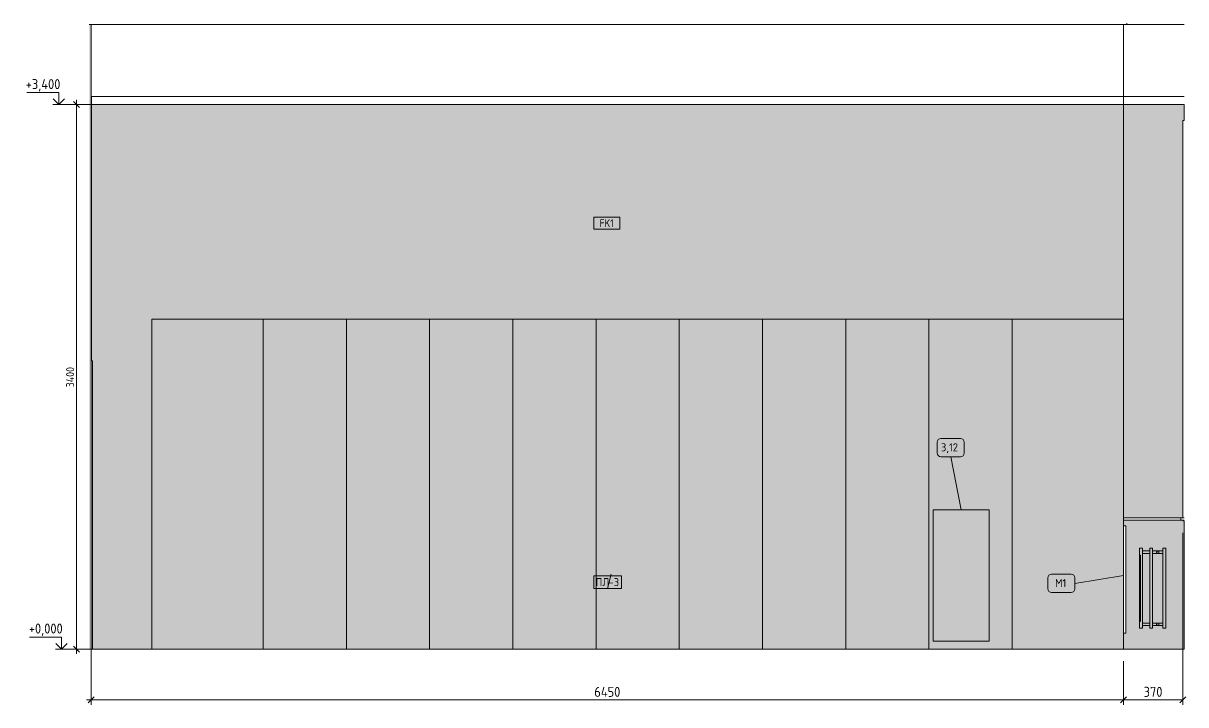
# Model space of a CAD drawing. Header units: millimetres. Extents: x 855 to 60035, y -2615 to 8200.
# Drawn here: x 33987 to 41251, y -348 to 3908 of the extents above; entities that cross this region are included whole.
import ezdxf

# ---------------------------------------------------------------- set-up
doc = ezdxf.new("R2010")
doc.units = ezdxf.units.MM
for name, color, linetype, lineweight in [('A-ANNO-DIMS', 7, 'Continuous', 9), ('A-ANNO-DIMS-25', 7, 'Continuous', 9), ('A-DETL', 7, 'Continuous', 9), ('A-GENM-IDEN', 7, 'Continuous', 9), ('A-WALL-IDEN', 7, 'Continuous', 9), ('A-WALL-PATT', 7, 'Continuous', 9), ('G-ANNO-DIMS', 7, 'Continuous', 9), ('G-ANNO-DIMS-1', 7, 'Continuous', 20), ('I-FURN-IDEN', 7, 'Continuous', 9), ('I-WALL', 7, 'Continuous', 9), ('S-COLS', 7, 'Continuous', 9), ('Знаки', 7, 'Continuous', 9), ('Знаки-1', 7, 'Continuous', 18), ('Марки для знаков', 7, 'Continuous', 9)]:
    doc.layers.add(name, color=color, linetype=linetype, lineweight=lineweight)
for name, color, linetype, lineweight, true_color in [('A-WALL-5', 9, 'Continuous', 9, 0x808080), ('A-WALL-FNSH-5', 9, 'Continuous', 9, 0x808080), ('I-FURN-9', 9, 'Continuous', 9, 0x808080), ('M-EQPM-1', 7, 'Continuous', 9, 0xb2b2b2)]:
    doc.layers.add(name, color=color, linetype=linetype, lineweight=lineweight, true_color=true_color)
doc.styles.add('GOST Common_5', font='GOST_Common.ttf', dxfattribs={"height": 50})
doc.styles.add('GOST Common_6', font='GOST_Common.ttf', dxfattribs={"width": 0.9, "height": 50})
doc.styles.add('ISOCPEUR_2', font='isocpeur.ttf', dxfattribs={"width": 0.9, "height": 62.5})
doc.styles.add('ISOCPEUR_3', font='isocpeur.ttf', dxfattribs={"width": 0.9, "height": 50})
doc.dimstyles.new('ISO-2_0_0_9К_Средний_округл2', dxfattribs={"dimscale": 304.8, "dimtxt": 49.799059, "dimasz": 0.123031, "dimexe": 0.098425, "dimexo": 0, "dimgap": 0, "dimtad": 1, "dimdec": 0, "dimrnd": 10, "dimzin": 0, "dimdsep": 46, "dimtxsty": 'ISOCPEUR_3', "dimblk1": 'OBLIQUE', "dimblk2": 'OBLIQUE', "dimsah": 1, "dimcen": 0.09, "dimdle": 0.098425, "dimazin": 0, "dimtfac": 1, "dimtdec": 4, "dimtix": 1, "dimtmove": 0, "dimatfit": 3, "dimfxl": 1, "dimtvp": 1, "dimtolj": 1, "dimtzin": 0, "dimarcsym": 2})
doc.dimstyles.new('ISO-2_5_0_9К_БОЛЬШОЙ_1', dxfattribs={"dimscale": 304.8, "dimtxt": 62.248823, "dimasz": 0.123031, "dimexe": 0.098425, "dimexo": 0.246063, "dimgap": 0, "dimtad": 1, "dimdec": 0, "dimrnd": 10, "dimzin": 0, "dimdsep": 46, "dimtxsty": 'ISOCPEUR_2', "dimblk1": 'OBLIQUE', "dimblk2": 'OBLIQUE', "dimsah": 1, "dimcen": 0.09, "dimdle": 0.098425, "dimazin": 0, "dimtfac": 1, "dimtdec": 4, "dimtix": 1, "dimtmove": 0, "dimatfit": 3, "dimfxl": 1, "dimtvp": 1, "dimtolj": 1, "dimtzin": 0, "dimarcsym": 2})

# ---------------------------------------------------------------- blocks, each defined once
blk = doc.blocks.new('BSC_Колонна _Прямоугольная - 600х600-23286269-Развертка 1_09-2')
at = {"layer": 'S-COLS'}
blk.add_line((-500, 3908), (-500, 3900), dxfattribs=at)
blk = doc.blocks.new('radiator_prado_classic_z_tip_30_po exemplyaru - Classic Z Тип 30-500-30677900-Развертка 1_09-2')
at = {"layer": 'M-EQPM-1'}
for p, q in [((-420, 630), (-402, 630)), ((-402, 630), (-420, 630)), ((-420, 130), (-420, 630)), ((-420, 630), (-420, 590)), ((-420, 170), (-420, 590)), ((-420, 590), (-420, 170)), ((-420, 170), (-420, 590)), ((-420, 590), (-420, 170)), ((-420, 170), (-420, 590)), ((-420, 590), (-420, 170)), ((-420, 170), (-420, 590)), ((-420, 590), (-420, 170)), ((-420, 170), (-420, 590)), ((-420, 590), (-420, 170)), ((-420, 170), (-420, 590)), ((-420, 590), (-420, 170)), ((-420, 170), (-420, 590)), ((-420, 590), (-420, 170)), ((-420, 170), (-420, 590)), ((-420, 590), (-420, 170)), ((-420, 170), (-420, 590)), ((-420, 590), (-420, 170)), ((-420, 170), (-420, 590)), ((-420, 590), (-420, 170)), ((-420, 170), (-420, 590)), ((-420, 590), (-420, 170)), ((-420, 170), (-420, 590)), ((-420, 590), (-420, 170)), ((-420, 170), (-420, 590)), ((-420, 590), (-420, 170)), ((-420, 170), (-420, 590)), ((-420, 590), (-420, 170)), ((-420, 590), (-420, 170)), ((-420, 590), (-415, 585)), ((-420, 590), (-415, 585)), ((-420, 590), (-415, 585)), ((-420, 590), (-415, 585)), ((-420, 590), (-415, 585)), ((-420, 590), (-415, 585)), ((-420, 590), (-415, 585)), ((-420, 590), (-415, 585)), ((-420, 590), (-415, 585)), ((-420, 590), (-415, 585)), ((-420, 590), (-415, 585)), ((-420, 590), (-415, 585)), ((-420, 590), (-415, 585)), ((-420, 590), (-415, 585)), ((-420, 590), (-415, 585)), ((-420, 590), (-415, 585)), ((-420, 590), (-415, 585)), ((-420, 590), (-415, 585)), ((-420, 590), (-415, 585)), ((-420, 590), (-415, 585)), ((-420, 590), (-415, 585)), ((-420, 590), (-415, 585)), ((-420, 590), (-415, 585)), ((-420, 590), (-415, 585)), ((-420, 590), (-415, 585)), ((-420, 590), (-415, 585)), ((-420, 590), (-415, 585)), ((-420, 590), (-415, 585)), ((-415, 175), (-415, 585)), ((-415, 585), (-415, 175)), ((-415, 175), (-415, 585)), ((-415, 585), (-415, 175)), ((-415, 175), (-415, 585)), ((-415, 585), (-415, 175)), ((-415, 175), (-415, 585)), ((-415, 585), (-415, 175)), ((-415, 175), (-415, 585)), ((-415, 585), (-415, 175)), ((-415, 175), (-415, 585)), ((-415, 585), (-415, 175)), ((-415, 175), (-415, 585)), ((-415, 585), (-415, 175)), ((-415, 585), (-415, 175)), ((-415, 175), (-415, 585)), ((-415, 585), (-415, 175)), ((-415, 175), (-415, 585)), ((-415, 585), (-415, 175)), ((-415, 175), (-415, 585)), ((-415, 585), (-415, 175)), ((-415, 175), (-415, 585)), ((-415, 585), (-415, 175)), ((-415, 175), (-415, 585)), ((-415, 585), (-415, 175)), ((-415, 585), (-415, 175)), ((-415, 175), (-415, 585)), ((-415, 585), (-415, 175)), ((-402, 630), (-402, 612.5)), ((-402, 630), (-402, 130)), ((-356, 612.5), (-402, 612.5)), ((-356, 612.5), (-402, 612.5)), ((-402, 612.5), (-402, 611.5)), ((-402, 605), (-402, 612.5)), ((-402, 612.5), (-402, 605)), ((-402, 606.9), (-402, 612.5)), ((-402, 612.2), (-402, 610.5)), ((-402, 611.5), (-402, 605)), ((-402, 610.3), (-402, 597.8)), ((-402, 605), (-402, 606.9)), ((-402, 605), (-402, 597.5)), ((-402, 597.5), (-402, 605)), ((-402, 605), (-402, 597.5)), ((-402, 597.5), (-402, 605)), ((-402, 597.5), (-356, 597.5)), ((-402, 597.5), (-356, 597.5)), ((-402, 597.5), (-402, 162.5)), ((-338, 630), (-356, 630)), ((-356, 630), (-338, 630)), ((-356, 612.5), (-356, 630)), ((-356, 130), (-356, 630)), ((-356, 612.5), (-356, 610.3)), ((-356, 605), (-356, 612.5)), ((-356, 612.5), (-356, 605)), ((-356, 605), (-356, 612.5)), ((-356, 610.5), (-356, 612.2)), ((-356, 610.3), (-356, 608.8)), ((-356, 597.8), (-356, 610.3)), ((-356, 608.8), (-356, 605)), ((-356, 605), (-356, 598.5)), ((-356, 598.5), (-356, 605)), ((-356, 605), (-356, 597.5)), ((-356, 597.8), (-356, 605)), ((-356, 598.5), (-356, 597.8)), ((-356, 597.5), (-356, 598.5)), ((-356, 597.8), (-356, 597.5)), ((-356, 597.5), (-356, 597.8)), ((-356, 162.5), (-356, 597.5)), ((-338, 612.5), (-338, 630)), ((-338, 630), (-338, 130)), ((-274, 612.5), (-338, 612.5)), ((-274, 612.5), (-338, 612.5)), ((-338, 612.2), (-338, 612.5)), ((-338, 612.5), (-338, 611.5)), ((-338, 606.9), (-338, 612.5)), ((-338, 612.5), (-338, 605)), ((-338, 608.8), (-338, 612.2)), ((-338, 610.5), (-338, 612.2)), ((-338, 611.5), (-338, 608.8)), ((-338, 597.8), (-338, 610.3)), ((-338, 605), (-338, 608.8)), ((-338, 608.8), (-338, 606.9)), ((-338, 606.9), (-338, 605)), ((-338, 605), (-338, 606.9)), ((-338, 601.2), (-338, 605)), ((-338, 605), (-338, 601.2)), ((-338, 597.5), (-338, 605)), ((-338, 605), (-338, 597.5)), ((-338, 601.2), (-338, 599.7)), ((-338, 599.7), (-338, 601.2)), ((-338, 597.5), (-338, 599.7)), ((-338, 599.7), (-338, 597.8)), ((-338, 597.8), (-338, 597.5)), ((-338, 597.5), (-274, 597.5)), ((-338, 597.5), (-274, 597.5)), ((-338, 162.5), (-338, 597.5)), ((-256, 630), (-274, 630)), ((-274, 630), (-256, 630)), ((-274, 612.5), (-274, 630)), ((-274, 130), (-274, 630)), ((-274, 612.5), (-274, 605)), ((-274, 605), (-274, 612.5)), ((-274, 612.5), (-274, 605)), ((-274, 605), (-274, 612.5)), ((-274, 610.5), (-274, 612.2)), ((-274, 597.8), (-274, 610.3)), ((-274, 605), (-274, 601.2)), ((-274, 597.5), (-274, 605)), ((-274, 605), (-274, 601.2)), ((-274, 599.7), (-274, 605)), ((-274, 601.2), (-274, 599.7)), ((-274, 601.2), (-274, 599.7)), ((-274, 599.7), (-274, 597.5)), ((-274, 162.5), (-274, 597.5)), ((-256, 130), (-256, 630)), ((-256, 630), (-256, 130)), ((-415, 175), (-420, 170)), ((-420, 170), (-415, 175)), ((-415, 175), (-420, 170)), ((-420, 170), (-415, 175)), ((-415, 175), (-420, 170)), ((-420, 170), (-415, 175)), ((-415, 175), (-420, 170)), ((-420, 170), (-415, 175)), ((-415, 175), (-420, 170)), ((-420, 170), (-415, 175)), ((-415, 175), (-420, 170)), ((-420, 170), (-415, 175)), ((-415, 175), (-420, 170)), ((-420, 170), (-415, 175)), ((-415, 175), (-420, 170)), ((-420, 170), (-415, 175)), ((-415, 175), (-420, 170)), ((-420, 170), (-415, 175)), ((-415, 175), (-420, 170)), ((-420, 170), (-415, 175)), ((-415, 175), (-420, 170)), ((-420, 170), (-415, 175)), ((-415, 175), (-420, 170)), ((-420, 170), (-415, 175)), ((-415, 175), (-420, 170)), ((-415, 175), (-420, 170)), ((-415, 175), (-420, 170)), ((-420, 170), (-415, 175)), ((-420, 170), (-420, 130)), ((-356, 162.5), (-402, 162.5)), ((-356, 162.5), (-402, 162.5)), ((-402, 162.5), (-402, 156.9)), ((-402, 161.5), (-402, 162.5)), ((-402, 162.5), (-402, 155)), ((-402, 155), (-402, 162.5)), ((-402, 162.2), (-402, 147.8)), ((-402, 155), (-402, 161.5)), ((-402, 156.9), (-402, 155)), ((-402, 155), (-402, 153.1)), ((-402, 147.5), (-402, 155)), ((-402, 155), (-402, 147.5)), ((-402, 147.5), (-402, 155)), ((-402, 153.1), (-402, 147.5)), ((-402, 147.5), (-356, 147.5)), ((-402, 147.5), (-356, 147.5)), ((-402, 147.5), (-402, 130)), ((-356, 162.5), (-356, 155)), ((-356, 155), (-356, 162.5)), ((-356, 162.5), (-356, 155)), ((-356, 155), (-356, 162.5)), ((-356, 147.8), (-356, 162.2)), ((-356, 155), (-356, 151.2)), ((-356, 147.5), (-356, 155)), ((-356, 155), (-356, 147.5)), ((-356, 147.5), (-356, 155)), ((-356, 151.2), (-356, 147.5)), ((-356, 130), (-356, 147.5)), ((-274, 162.5), (-338, 162.5)), ((-274, 162.5), (-338, 162.5)), ((-338, 155), (-338, 162.5)), ((-338, 162.5), (-338, 155)), ((-338, 155), (-338, 162.5)), ((-338, 162.5), (-338, 155)), ((-338, 147.8), (-338, 162.2)), ((-338, 153.1), (-338, 155)), ((-338, 155), (-338, 147.5)), ((-338, 149.7), (-338, 155)), ((-338, 155), (-338, 147.5)), ((-338, 147.5), (-338, 153.1)), ((-338, 148.5), (-338, 149.7)), ((-338, 147.8), (-338, 148.5)), ((-338, 147.5), (-338, 147.8)), ((-338, 147.5), (-274, 147.5)), ((-338, 147.5), (-274, 147.5)), ((-338, 130), (-338, 147.5)), ((-274, 162.5), (-274, 160.3)), ((-274, 155), (-274, 162.5)), ((-274, 162.5), (-274, 161.5)), ((-274, 155), (-274, 162.5)), ((-274, 147.8), (-274, 162.2)), ((-274, 161.5), (-274, 160.3)), ((-274, 160.3), (-274, 155)), ((-274, 160.3), (-274, 155)), ((-274, 155), (-274, 147.8)), ((-274, 147.5), (-274, 155)), ((-274, 155), (-274, 149.7)), ((-274, 147.5), (-274, 155)), ((-274, 149.7), (-274, 147.5)), ((-274, 147.8), (-274, 147.5)), ((-274, 130), (-274, 147.5)), ((-420, 130), (-402, 130)), ((-402, 130), (-420, 130)), ((-338, 130), (-356, 130)), ((-356, 130), (-338, 130)), ((-256, 130), (-274, 130)), ((-274, 130), (-256, 130))]:
    blk.add_line(p, q, dxfattribs=at)
for centre, start, end in [((-306, 605), 360, 180), ((-306, 605), 165, 180), ((-306, 605), 180, 360), ((-306, 605), 180, 195), ((-306, 605), 150, 164.50283), ((-306, 605), 195.49717, 210), ((-306, 605), 136.38153, 149.93705), ((-306, 605), 210.06295, 223.61847), ((-306, 605), 132.29433, 135), ((-306, 605), 225, 238.304), ((-306, 605), 121.696, 132.29433), ((-306, 605), 117.26079, 120), ((-306, 605), 240, 242.73921), ((-306, 605), 107.50913, 117.26079), ((-306, 605), 242.73921, 252.49087), ((-306, 605), 75, 107.50913), ((-306, 605), 252.49087, 287.50913), ((-306, 605), 72.49087, 75), ((-306, 605), 62.73921, 72.49087), ((-306, 605), 287.50913, 297.26079), ((-306, 605), 60, 62.73921), ((-306, 605), 297.26079, 300), ((-306, 605), 49.6653, 58.304), ((-306, 605), 301.696, 315), ((-306, 605), 45, 49.6653), ((-306, 605), 30.06295, 43.61847), ((-306, 605), 316.38153, 329.93705), ((-306, 605), 15.49717, 30), ((-306, 605), 330, 344.50283), ((-306, 605), 0, 15), ((-306, 605), 345, 360), ((-306, 155), 90, 270), ((-306, 155), 165, 180), ((-306, 155), 180, 195), ((-306, 155), 150, 164.49794), ((-306, 155), 195.50206, 199.35507), ((-306, 155), 200.87081, 210), ((-306, 155), 136.37895, 149.93487), ((-306, 155), 210.06513, 223.62105), ((-306, 155), 121.68165, 135), ((-306, 155), 225, 238.31835), ((-306, 155), 117.28226, 120), ((-306, 155), 240, 242.71774), ((-306, 155), 107.49554, 117.28226), ((-306, 155), 242.71774, 252.50446), ((-306, 155), 105.00484, 107.49554), ((-306, 155), 252.50446, 254.99516), ((-306, 155), 90.00451, 103.42927), ((-306, 155), 256.57073, 269.99549), ((-306, 155), 75.00451, 90), ((-306, 155), 270, 90), ((-306, 155), 270, 284.99549), ((-306, 155), 72.47896, 75), ((-306, 155), 285, 287.52104), ((-306, 155), 62.76012, 72.47896), ((-306, 155), 287.52104, 297.23988), ((-306, 155), 60.00484, 62.76012), ((-306, 155), 297.23988, 299.99516), ((-306, 155), 45.00563, 58.29213), ((-306, 155), 301.70787, 314.99437), ((-306, 155), 30.06513, 43.62105), ((-306, 155), 316.37895, 329.93487), ((-306, 155), 15.50206, 30), ((-306, 155), 330, 344.49794), ((-306, 155), 0, 15), ((-306, 155), 345, 360)]:
    blk.add_arc(centre, 7.5, start, end, dxfattribs=at)
for points, knots in [([(-313.2, 607), (-313.3, 606.8), (-313.3, 606.5), (-313.5, 605.9), (-313.5, 605.3), (-313.5, 605)], [0.8571429, 0.8571429, 0.8571429, 0.8571429, 0.8928571, 0.9285714, 1, 1, 1, 1]), ([(-313.2, 607), (-313.3, 606.8), (-313.3, 606.5), (-313.5, 605.9), (-313.5, 605.3), (-313.5, 605)], [0.8571429, 0.8571429, 0.8571429, 0.8571429, 0.8928571, 0.9285714, 1, 1, 1, 1]), ([(-313.5, 605), (-313.5, 604.7), (-313.5, 604.1), (-313.3, 603.5), (-313.3, 603.2), (-313.2, 603)], [0, 0, 0, 0, 0.0714286, 0.1071429, 0.1428571, 0.1428571, 0.1428571, 0.1428571]), ([(-313.5, 605), (-313.5, 604.7), (-313.5, 604.1), (-313.3, 603.5), (-313.3, 603.2), (-313.2, 603)], [0, 0, 0, 0, 0.0714286, 0.1071429, 0.1428571, 0.1428571, 0.1428571, 0.1428571]), ([(-306, 612.5), (-306.5, 612.5), (-307.4, 612.4), (-308.6, 612.1), (-309.4, 611.7), (-309.9, 611.4), (-310.2, 611.2), (-310.5, 611), (-310.8, 610.7), (-311.1, 610.5), (-311.3, 610.3), (-311.4, 610.2)], [0, 0, 0, 0, 0.1428571, 0.2857143, 0.3571429, 0.3928571, 0.4285714, 0.4642857, 0.5, 0.5357143, 0.5714286, 0.5714286, 0.5714286, 0.5714286]), ([(-311.4, 599.8), (-311.3, 599.7), (-311.1, 599.5), (-310.7, 599.2), (-310.3, 598.9), (-309.9, 598.6), (-309.4, 598.3), (-308.6, 597.9), (-307.4, 597.6), (-306.5, 597.5), (-306, 597.5)], [0.4285714, 0.4285714, 0.4285714, 0.4285714, 0.4642857, 0.5, 0.5714286, 0.6071429, 0.6428571, 0.7142857, 0.8571429, 1, 1, 1, 1]), ([(-311.3, 599.7), (-311.2, 599.6), (-311.1, 599.5), (-310.7, 599.2), (-310.4, 598.9), (-310.2, 598.8)], [0.4479855, 0.4479855, 0.4479855, 0.4479855, 0.4642857, 0.5, 0.5714286, 0.5714286, 0.5714286, 0.5714286]), ([(-310.2, 611.2), (-310.3, 611.1), (-310.5, 611), (-310.8, 610.8), (-311, 610.6), (-311, 610.6)], [0.42857143, 0.42857143, 0.42857143, 0.42857143, 0.46428571, 0.5, 0.52278481, 0.52278481, 0.52278481, 0.52278481]), ([(-308.9, 611.9), (-309.1, 611.8), (-309.4, 611.7), (-309.9, 611.4), (-310.1, 611.3), (-310.2, 611.2)], [0.2857143, 0.2857143, 0.2857143, 0.2857143, 0.3571429, 0.3928571, 0.4285714, 0.4285714, 0.4285714, 0.4285714]), ([(-310.2, 598.8), (-310.1, 598.7), (-309.9, 598.6), (-309.4, 598.3), (-309.1, 598.2), (-308.9, 598.1)], [0.5714286, 0.5714286, 0.5714286, 0.5714286, 0.6071429, 0.6428571, 0.7142857, 0.7142857, 0.7142857, 0.7142857]), ([(-301.2, 610.7), (-301.4, 610.9), (-301.7, 611.1), (-302.1, 611.4), (-302.6, 611.7), (-303.4, 612.1), (-304.6, 612.4), (-305.5, 612.5), (-306, 612.5)], [0.5, 0.5, 0.5, 0.5, 0.5714286, 0.6071429, 0.6428571, 0.7142857, 0.8571429, 1, 1, 1, 1]), ([(-306, 597.5), (-305.5, 597.5), (-304.6, 597.6), (-303.4, 597.9), (-302.6, 598.3), (-302.1, 598.6), (-301.8, 598.8), (-301.5, 599), (-301.2, 599.3), (-300.9, 599.5), (-300.7, 599.7), (-300.6, 599.8)], [0, 0, 0, 0, 0.1428571, 0.2857143, 0.3571429, 0.3928571, 0.4285714, 0.4642857, 0.5, 0.5357143, 0.5714286, 0.5714286, 0.5714286, 0.5714286]), ([(-301.8, 611.2), (-301.9, 611.3), (-302.1, 611.4), (-302.6, 611.7), (-302.9, 611.8), (-303.1, 611.9)], [0.5714286, 0.5714286, 0.5714286, 0.5714286, 0.6071429, 0.6428571, 0.7142857, 0.7142857, 0.7142857, 0.7142857]), ([(-303.1, 598.1), (-302.9, 598.2), (-302.6, 598.3), (-302.1, 598.6), (-301.9, 598.7), (-301.8, 598.8)], [0.2857143, 0.2857143, 0.2857143, 0.2857143, 0.3571429, 0.3928571, 0.4285714, 0.4285714, 0.4285714, 0.4285714]), ([(-301.5, 599), (-301.4, 599.1), (-301.2, 599.3), (-300.9, 599.5), (-300.8, 599.6), (-300.7, 599.7)], [0.46428571, 0.46428571, 0.46428571, 0.46428571, 0.5, 0.53571429, 0.55201445, 0.55201445, 0.55201445, 0.55201445]), ([(-300.6, 610.2), (-300.7, 610.3), (-300.8, 610.4), (-300.9, 610.5), (-301, 610.6)], [0.42857143, 0.42857143, 0.42857143, 0.42857143, 0.46428571, 0.47724879, 0.47724879, 0.47724879, 0.47724879]), ([(-298.5, 605), (-298.5, 605.3), (-298.5, 605.9), (-298.7, 606.5), (-298.7, 606.8), (-298.8, 607)], [0, 0, 0, 0, 0.0714286, 0.1071429, 0.1428571, 0.1428571, 0.1428571, 0.1428571]), ([(-298.5, 605), (-298.5, 605.3), (-298.5, 605.9), (-298.7, 606.5), (-298.7, 606.8), (-298.8, 607)], [0, 0, 0, 0, 0.0714286, 0.1071429, 0.1428571, 0.1428571, 0.1428571, 0.1428571]), ([(-298.8, 603), (-298.7, 603.2), (-298.7, 603.5), (-298.5, 604.1), (-298.5, 604.7), (-298.5, 605)], [0.8571429, 0.8571429, 0.8571429, 0.8571429, 0.8928571, 0.9285714, 1, 1, 1, 1]), ([(-298.8, 603), (-298.7, 603.2), (-298.7, 603.5), (-298.5, 604.1), (-298.5, 604.7), (-298.5, 605)], [0.8571429, 0.8571429, 0.8571429, 0.8571429, 0.8928571, 0.9285714, 1, 1, 1, 1]), ([(-313.5, 155), (-313.5, 155.3), (-313.5, 155.9), (-313.3, 156.5), (-313.3, 156.8), (-313.2, 157)], [0, 0, 0, 0, 0.0714286, 0.1071429, 0.1428571, 0.1428571, 0.1428571, 0.1428571]), ([(-313.2, 157), (-313.3, 156.8), (-313.3, 156.5), (-313.5, 155.9), (-313.5, 155.3), (-313.5, 155)], [0.8571429, 0.8571429, 0.8571429, 0.8571429, 0.8928571, 0.9285714, 1, 1, 1, 1]), ([(-313.2, 153), (-313.3, 153.2), (-313.3, 153.5), (-313.5, 154.1), (-313.5, 154.7), (-313.5, 155)], [0.8571429, 0.8571429, 0.8571429, 0.8571429, 0.8928571, 0.9285714, 1, 1, 1, 1]), ([(-313.5, 155), (-313.5, 154.7), (-313.5, 154.1), (-313.3, 153.5), (-313.3, 153.2), (-313.2, 153)], [0, 0, 0, 0, 0.0714286, 0.1071429, 0.1428571, 0.1428571, 0.1428571, 0.1428571]), ([(-313, 152.3), (-313, 152.2), (-312.9, 152), (-312.7, 151.6), (-312.6, 151.4), (-312.5, 151.2)], [0.1955438, 0.1955438, 0.1955438, 0.1955438, 0.21428571, 0.25, 0.28571429, 0.28571429, 0.28571429, 0.28571429]), ([(-311.4, 160.2), (-311.3, 160.3), (-311.2, 160.5), (-310.7, 160.8), (-310.3, 161.1), (-309.9, 161.4), (-309.4, 161.7), (-308.6, 162.1), (-307.4, 162.4), (-306.5, 162.5), (-306, 162.5)], [0.4285714, 0.4285714, 0.4285714, 0.4285714, 0.4642857, 0.5, 0.5714286, 0.6071429, 0.6428571, 0.7142857, 0.8571429, 1, 1, 1, 1]), ([(-306, 147.5), (-306.5, 147.5), (-307.4, 147.6), (-308.6, 147.9), (-309.4, 148.3), (-309.9, 148.6), (-310.2, 148.8), (-310.5, 149), (-310.8, 149.3), (-311.2, 149.5), (-311.3, 149.7), (-311.4, 149.8)], [0, 0, 0, 0, 0.1428571, 0.2857143, 0.3571429, 0.3928571, 0.4285714, 0.4642857, 0.5, 0.5357143, 0.5714286, 0.5714286, 0.5714286, 0.5714286]), ([(-310.2, 161.2), (-310.3, 161.1), (-310.5, 161), (-310.8, 160.7), (-311.1, 160.5), (-311.2, 160.4), (-311.3, 160.3)], [0.4285714, 0.4285714, 0.4285714, 0.4285714, 0.4642857, 0.5, 0.5357143, 0.5520145, 0.5520145, 0.5520145, 0.5520145]), ([(-311.3, 149.7), (-311.2, 149.6), (-311.1, 149.5), (-310.7, 149.2), (-310.4, 148.9), (-310.2, 148.8)], [0.4479855, 0.4479855, 0.4479855, 0.4479855, 0.4642857, 0.5, 0.5714286, 0.5714286, 0.5714286, 0.5714286]), ([(-308.9, 161.9), (-309.1, 161.8), (-309.4, 161.7), (-309.9, 161.4), (-310.1, 161.3), (-310.2, 161.2)], [0.2857143, 0.2857143, 0.2857143, 0.2857143, 0.3571429, 0.3928571, 0.4285714, 0.4285714, 0.4285714, 0.4285714]), ([(-310.2, 148.8), (-310.1, 148.7), (-309.9, 148.6), (-309.4, 148.3), (-309.1, 148.2), (-308.9, 148.1)], [0.5714286, 0.5714286, 0.5714286, 0.5714286, 0.6071429, 0.6428571, 0.7142857, 0.7142857, 0.7142857, 0.7142857]), ([(-306, 162.5), (-305.5, 162.5), (-304.6, 162.4), (-303.4, 162.1), (-302.6, 161.7), (-302.1, 161.4), (-301.8, 161.2), (-301.5, 161), (-301.2, 160.7), (-300.8, 160.5), (-300.7, 160.3), (-300.6, 160.2)], [0, 0, 0, 0, 0.1428571, 0.2857143, 0.3571429, 0.3928571, 0.4285714, 0.4642857, 0.5, 0.5357143, 0.5714286, 0.5714286, 0.5714286, 0.5714286]), ([(-300.6, 149.8), (-300.7, 149.7), (-300.8, 149.5), (-301.3, 149.2), (-301.7, 148.9), (-302.1, 148.6), (-302.6, 148.3), (-303.4, 147.9), (-304.6, 147.6), (-305.5, 147.5), (-306, 147.5)], [0.4285714, 0.4285714, 0.4285714, 0.4285714, 0.4642857, 0.5, 0.5714286, 0.6071429, 0.6428571, 0.7142857, 0.8571429, 1, 1, 1, 1]), ([(-301.8, 161.2), (-301.9, 161.3), (-302.1, 161.4), (-302.6, 161.7), (-302.9, 161.8), (-303.1, 161.9)], [0.5714286, 0.5714286, 0.5714286, 0.5714286, 0.6071429, 0.6428571, 0.7142857, 0.7142857, 0.7142857, 0.7142857]), ([(-303.1, 148.1), (-302.9, 148.2), (-302.6, 148.3), (-302.1, 148.6), (-301.9, 148.7), (-301.8, 148.8)], [0.2857143, 0.2857143, 0.2857143, 0.2857143, 0.3571429, 0.3928571, 0.4285714, 0.4285714, 0.4285714, 0.4285714]), ([(-300.7, 160.3), (-300.8, 160.4), (-300.9, 160.5), (-301.2, 160.7), (-301.4, 160.9), (-301.5, 161)], [0.44798555, 0.44798555, 0.44798555, 0.44798555, 0.46428571, 0.5, 0.54033489, 0.54033489, 0.54033489, 0.54033489]), ([(-301.5, 149), (-301.4, 149.1), (-301.2, 149.3), (-300.9, 149.5), (-300.8, 149.6), (-300.7, 149.7)], [0.46428571, 0.46428571, 0.46428571, 0.46428571, 0.5, 0.53571429, 0.55201445, 0.55201445, 0.55201445, 0.55201445]), ([(-298.8, 157), (-298.7, 156.8), (-298.7, 156.5), (-298.5, 155.9), (-298.5, 155.3), (-298.5, 155)], [0.8571429, 0.8571429, 0.8571429, 0.8571429, 0.8928571, 0.9285714, 1, 1, 1, 1]), ([(-298.5, 155), (-298.5, 155.3), (-298.5, 155.9), (-298.7, 156.5), (-298.7, 156.8), (-298.8, 157)], [0, 0, 0, 0, 0.0714286, 0.1071429, 0.1428571, 0.1428571, 0.1428571, 0.1428571]), ([(-298.5, 155), (-298.5, 154.7), (-298.5, 154.1), (-298.7, 153.5), (-298.7, 153.2), (-298.8, 153)], [0, 0, 0, 0, 0.0714286, 0.1071429, 0.1428571, 0.1428571, 0.1428571, 0.1428571]), ([(-298.8, 153), (-298.7, 153.2), (-298.7, 153.5), (-298.5, 154.1), (-298.5, 154.7), (-298.5, 155)], [0.8571429, 0.8571429, 0.8571429, 0.8571429, 0.8928571, 0.9285714, 1, 1, 1, 1])]:
    blk.add_open_spline(points, degree=3, knots=knots, dxfattribs=at)
for points in [[(-312.5, 608.8), (-312.6, 608.6), (-312.7, 608.4), (-312.9, 607.9), (-313.1, 607.5), (-313.2, 607.2), (-313.2, 607)], [(-312.5, 608.8), (-312.6, 608.6), (-312.7, 608.4), (-312.9, 607.9), (-313.1, 607.5), (-313.2, 607.2), (-313.2, 607)], [(-313.2, 603), (-313.2, 602.8), (-313.1, 602.5), (-312.9, 602.1), (-312.7, 601.6), (-312.6, 601.4), (-312.5, 601.2)], [(-313.2, 603), (-313.2, 602.8), (-313.1, 602.5), (-312.9, 602.1), (-312.7, 601.6), (-312.6, 601.4), (-312.5, 601.2)], [(-311.4, 610.2), (-311.5, 610.1), (-311.7, 609.8), (-312, 609.5), (-312.3, 609.1), (-312.4, 608.9), (-312.5, 608.8)], [(-311.4, 610.2), (-311.5, 610.1), (-311.7, 609.8), (-312, 609.5), (-312.3, 609.1), (-312.4, 608.9), (-312.5, 608.8)], [(-312.5, 601.2), (-312.4, 601.1), (-312.3, 600.9), (-312, 600.5), (-311.7, 600.2), (-311.5, 599.9), (-311.4, 599.8)], [(-312.5, 601.2), (-312.4, 601.1), (-312.3, 600.9), (-312, 600.5), (-311.7, 600.2), (-311.5, 599.9), (-311.4, 599.8)], [(-307.4, 612.4), (-307.9, 612.3), (-308.4, 612.1), (-308.9, 611.9)], [(-308.9, 598.1), (-308.4, 597.9), (-307.9, 597.7), (-307.4, 597.6)], [(-306, 612.5), (-306.5, 612.5), (-307, 612.5), (-307.4, 612.4)], [(-307.4, 597.6), (-307, 597.5), (-306.5, 597.5), (-306, 597.5)], [(-304.6, 612.4), (-305, 612.5), (-305.5, 612.5), (-306, 612.5)], [(-306, 597.5), (-305.5, 597.5), (-305, 597.5), (-304.6, 597.6)], [(-303.1, 611.9), (-303.6, 612.1), (-304.1, 612.3), (-304.6, 612.4)], [(-304.6, 597.6), (-304.1, 597.7), (-303.6, 597.9), (-303.1, 598.1)], [(-301.2, 610.7), (-301.3, 610.8), (-301.4, 610.9), (-301.5, 611)], [(-301, 610.6), (-301, 610.6), (-301.1, 610.7), (-301.2, 610.7)], [(-301, 610.6), (-301, 610.6), (-301.1, 610.7), (-301.2, 610.7)], [(-299.5, 608.8), (-299.6, 608.9), (-299.7, 609.1), (-300, 609.5), (-300.3, 609.8), (-300.5, 610.1), (-300.6, 610.2)], [(-299.5, 608.8), (-299.6, 608.9), (-299.7, 609.1), (-300, 609.5), (-300.3, 609.8), (-300.5, 610.1), (-300.6, 610.2)], [(-300.6, 599.8), (-300.5, 599.9), (-300.3, 600.2), (-300, 600.5), (-299.7, 600.9), (-299.6, 601.1), (-299.5, 601.2)], [(-300.6, 599.8), (-300.5, 599.9), (-300.3, 600.2), (-300, 600.5), (-299.7, 600.9), (-299.6, 601.1), (-299.5, 601.2)], [(-298.8, 607), (-298.8, 607.2), (-298.9, 607.5), (-299.1, 607.9), (-299.3, 608.4), (-299.4, 608.6), (-299.5, 608.8)], [(-298.8, 607), (-298.8, 607.2), (-298.9, 607.5), (-299.1, 607.9), (-299.3, 608.4), (-299.4, 608.6), (-299.5, 608.8)], [(-299.5, 601.2), (-299.4, 601.4), (-299.3, 601.6), (-299.1, 602.1), (-298.9, 602.5), (-298.8, 602.8), (-298.8, 603)], [(-299.5, 601.2), (-299.4, 601.4), (-299.3, 601.6), (-299.1, 602.1), (-298.9, 602.5), (-298.8, 602.8), (-298.8, 603)], [(-313.2, 157), (-313.2, 157.2), (-313.1, 157.5), (-312.9, 157.9), (-312.7, 158.4), (-312.6, 158.6), (-312.5, 158.8)], [(-312.5, 158.8), (-312.6, 158.6), (-312.7, 158.4), (-312.9, 157.9), (-313.1, 157.5), (-313.2, 157.2), (-313.2, 157)], [(-312.5, 151.2), (-312.6, 151.4), (-312.7, 151.6), (-312.9, 152.1), (-313.1, 152.5), (-313.2, 152.8), (-313.2, 153)], [(-313.2, 153), (-313.2, 152.8), (-313.1, 152.7), (-313.1, 152.5)], [(-312.5, 158.8), (-312.4, 158.9), (-312.3, 159.1), (-312, 159.5), (-311.7, 159.8), (-311.5, 160.1), (-311.4, 160.2)], [(-311.4, 160.2), (-311.5, 160.1), (-311.7, 159.8), (-312, 159.5), (-312.3, 159.1), (-312.4, 158.9), (-312.5, 158.8)], [(-311.4, 149.8), (-311.5, 149.9), (-311.7, 150.2), (-312, 150.5), (-312.3, 150.9), (-312.4, 151.1), (-312.5, 151.2)], [(-312.5, 151.2), (-312.4, 151.1), (-312.3, 150.9), (-312, 150.5), (-311.7, 150.2), (-311.5, 149.9), (-311.4, 149.8)], [(-307.4, 162.4), (-307.9, 162.3), (-308.4, 162.1), (-308.9, 161.9)], [(-308.9, 148.1), (-308.4, 147.9), (-307.9, 147.7), (-307.4, 147.6)], [(-306, 162.5), (-306.5, 162.5), (-307, 162.5), (-307.4, 162.4)], [(-307.4, 147.6), (-307, 147.5), (-306.5, 147.5), (-306, 147.5)], [(-304.6, 162.4), (-305, 162.5), (-305.5, 162.5), (-306, 162.5)], [(-306, 147.5), (-305.5, 147.5), (-305, 147.5), (-304.6, 147.6)], [(-303.1, 161.9), (-303.6, 162.1), (-304.1, 162.3), (-304.6, 162.4)], [(-304.6, 147.6), (-304.1, 147.7), (-303.6, 147.9), (-303.1, 148.1)], [(-300.6, 160.2), (-300.5, 160.1), (-300.3, 159.8), (-300, 159.5), (-299.7, 159.1), (-299.6, 158.9), (-299.5, 158.8)], [(-299.5, 158.8), (-299.6, 158.9), (-299.7, 159.1), (-300, 159.5), (-300.3, 159.8), (-300.5, 160.1), (-300.6, 160.2)], [(-299.5, 151.2), (-299.6, 151.1), (-299.7, 150.9), (-300, 150.5), (-300.3, 150.2), (-300.5, 149.9), (-300.6, 149.8)], [(-300.6, 149.8), (-300.5, 149.9), (-300.3, 150.2), (-300, 150.5), (-299.7, 150.9), (-299.6, 151.1), (-299.5, 151.2)], [(-299.5, 158.8), (-299.4, 158.6), (-299.3, 158.4), (-299.1, 157.9), (-298.9, 157.5), (-298.8, 157.2), (-298.8, 157)], [(-298.8, 157), (-298.8, 157.2), (-298.9, 157.5), (-299.1, 157.9), (-299.3, 158.4), (-299.4, 158.6), (-299.5, 158.8)], [(-298.8, 153), (-298.8, 152.8), (-298.9, 152.5), (-299.1, 152.1), (-299.3, 151.6), (-299.4, 151.4), (-299.5, 151.2)], [(-299.5, 151.2), (-299.4, 151.4), (-299.3, 151.6), (-299.1, 152.1), (-298.9, 152.5), (-298.8, 152.8), (-298.8, 153)]]:
    blk.add_open_spline(points, degree=3, dxfattribs=at)
blk = doc.blocks.new('Зашивка радиатора_ с перфорацией М1 - Зашивка радиатора_ с перфорацией М1-30929141-Развертка 1_09-2')
at = {"layer": 'Знаки-1'}
for p, q in [((-161, 820), (-520.9, 820)), ((-520.9, 820), (-520.9, 804)), ((-520.9, 804), (-161, 804)), ((-140.8, 820), (-161, 820)), ((-161, 820), (-161, 804)), ((-161, 804), (-161, 820)), ((-161, 804), (-140.8, 804)), ((-520.9, 770), (-520.9, 100)), ((-504.9, 770), (-520.9, 770)), ((-504.9, 100), (-504.9, 770)), ((-520.9, 100), (-504.9, 100))]:
    blk.add_line(p, q, dxfattribs=at)
blk = doc.blocks.new('шкаф 1_112 - шкаф 1_112-31117176-Развертка 1_09-2')
at = {"layer": 'I-FURN-9'}
for p, q in [((-6591.25, 2060), (-5896.25, 2060)), ((-5896.25, 2060), (-6591.25, 2060)), ((-6591.25, 2060), (-6591.25, 0)), ((-6591.25, 0), (-6591.25, 2060)), ((-5896.25, 2060), (-5376.25, 2060)), ((-5376.25, 2060), (-5896.25, 2060)), ((-5896.25, 2060), (-5896.25, 0)), ((-5896.25, 0), (-5896.25, 2060)), ((-5896.25, 0), (-5896.25, 2060)), ((-5896.25, 0), (-5896.25, 2060)), ((-5376.25, 0), (-5376.25, 2060)), ((-5376.25, 0), (-5376.25, 2060)), ((-5376.25, 2060), (-4856.25, 2060)), ((-4856.25, 2060), (-5376.25, 2060)), ((-5376.25, 2060), (-5376.25, 0)), ((-5376.25, 0), (-5376.25, 2060)), ((-4856.25, 2060), (-4336.25, 2060)), ((-4336.25, 2060), (-4856.25, 2060)), ((-4856.25, 2060), (-4856.25, 0)), ((-4856.25, 0), (-4856.25, 2060)), ((-4856.25, 0), (-4856.25, 2060)), ((-4856.25, 0), (-4856.25, 2060)), ((-4336.25, 0), (-4336.25, 2060)), ((-4336.25, 0), (-4336.25, 2060)), ((-4336.25, 2060), (-3816.25, 2060)), ((-3816.25, 2060), (-4336.25, 2060)), ((-4336.25, 2060), (-4336.25, 0)), ((-4336.25, 0), (-4336.25, 2060)), ((-3816.25, 2060), (-3296.25, 2060)), ((-3296.25, 2060), (-3816.25, 2060)), ((-3816.25, 2060), (-3816.25, 0)), ((-3816.25, 0), (-3816.25, 2060)), ((-3816.25, 0), (-3816.25, 2060)), ((-3816.25, 0), (-3816.25, 2060)), ((-3296.25, 0), (-3296.25, 2060)), ((-3296.25, 0), (-3296.25, 2060)), ((-3296.25, 2060), (-2776.25, 2060)), ((-2776.25, 2060), (-3296.25, 2060)), ((-3296.25, 2060), (-3296.25, 0)), ((-3296.25, 0), (-3296.25, 2060)), ((-2776.25, 2060), (-2256.25, 2060)), ((-2256.25, 2060), (-2776.25, 2060)), ((-2776.25, 2060), (-2776.25, 0)), ((-2776.25, 0), (-2776.25, 2060)), ((-2776.25, 0), (-2776.25, 2060)), ((-2776.25, 0), (-2776.25, 2060)), ((-2256.25, 0), (-2256.25, 2060)), ((-2256.25, 0), (-2256.25, 2060)), ((-2256.25, 2060), (-1736.25, 2060)), ((-1736.25, 2060), (-2256.25, 2060)), ((-2256.25, 2060), (-2256.25, 0)), ((-2256.25, 0), (-2256.25, 2060)), ((-1736.25, 2060), (-1216.25, 2060)), ((-1216.25, 2060), (-1736.25, 2060)), ((-1736.25, 2060), (-1736.25, 0)), ((-1736.25, 0), (-1736.25, 2060)), ((-1736.25, 0), (-1736.25, 2060)), ((-1736.25, 0), (-1736.25, 2060)), ((-1216.25, 0), (-1216.25, 2060)), ((-1216.25, 0), (-1216.25, 2060)), ((-521.25, 2060), (-1216.25, 2060)), ((-1216.25, 2060), (-521.25, 2060)), ((-1216.25, 0), (-1216.25, 2060)), ((-1216.25, 0), (-1216.25, 2060)), ((-521.25, 2060), (-521.25, 0)), ((-521.25, 0), (-521.25, 2060)), ((-6591.25, 0), (-521.25, 0)), ((-521.25, 0), (-6591.25, 0)), ((-6591.25, 0), (-5896.25, 0)), ((-5896.25, 0), (-6591.25, 0)), ((-5896.25, 0), (-5376.25, 0)), ((-5376.25, 0), (-5896.25, 0)), ((-5376.25, 0), (-4856.25, 0)), ((-4856.25, 0), (-5376.25, 0)), ((-4856.25, 0), (-4336.25, 0)), ((-4336.25, 0), (-4856.25, 0)), ((-4336.25, 0), (-3816.25, 0)), ((-3816.25, 0), (-4336.25, 0)), ((-3816.25, 0), (-3296.25, 0)), ((-3296.25, 0), (-3816.25, 0)), ((-3296.25, 0), (-2776.25, 0)), ((-2776.25, 0), (-3296.25, 0)), ((-2776.25, 0), (-2256.25, 0)), ((-2256.25, 0), (-2776.25, 0)), ((-2256.25, 0), (-1736.25, 0)), ((-1736.25, 0), (-2256.25, 0)), ((-1736.25, 0), (-1216.25, 0)), ((-1216.25, 0), (-1736.25, 0)), ((-521.25, 0), (-1216.25, 0)), ((-1216.25, 0), (-521.25, 0))]:
    blk.add_line(p, q, dxfattribs=at)
blk = doc.blocks.new('Высотные отметки - Стрелка_Верх-17668718-Развертка 1_09-2')
at = {"layer": 'G-ANNO-DIMS'}
for p, q in [((-7156.8, 75), (-7356.8, 75)), ((-7156.8, 0), (-7156.8, 75)), ((-7118.9, 0), (-7193.9, 0))]:
    blk.add_line(p, q, dxfattribs=at)
at = {"layer": 'G-ANNO-DIMS-1'}
for q in [(-7192.2, 35.4), (-7121.5, 35.4)]:
    blk.add_line((-7156.8, 0), q, dxfattribs=at)
blk = doc.blocks.new('Mark Reiling - Mark Reiling-26174330-Развертка 1_09-2')
at = {"layer": 'A-GENM-IDEN'}
for p, q in [((-3830.7, 457.8), (-3830.7, 379)), ((-3830.7, 457.8), (-3657.2, 457.8)), ((-3657.2, 457.8), (-3830.7, 457.8)), ((-3830.7, 457.8), (-3830.7, 379)), ((-3657.2, 379), (-3657.2, 457.8)), ((-3657.2, 379), (-3657.2, 457.8)), ((-3830.7, 379), (-3657.2, 379)), ((-3830.7, 379), (-3657.2, 379))]:
    blk.add_line(p, q, dxfattribs=at)
blk = doc.blocks.new('М_стена_0001 - Типоразмер_без рамки-25382661-Развертка 1_09-2')
at = {"layer": 'A-WALL-IDEN'}
for p, q in [((-3667.4, 2697.9), (-3830.7, 2697.9)), ((-3830.7, 2697.9), (-3830.7, 2622.9)), ((-3667.4, 2622.9), (-3667.4, 2697.9)), ((-3830.7, 2622.9), (-3667.4, 2622.9))]:
    blk.add_line(p, q, dxfattribs=at)
blk = doc.blocks.new('DIMBLOCK30-Развертка 1_09-2')
at = {"layer": 'A-ANNO-DIMS-25'}
for p, q in [((34412.2, 1725), (34412.2, -347.8)), ((34412.2, -317.8), (34412.2, 1725)), ((40862.2, -75), (40862.2, -347.8)), ((40862.2, -317.8), (40862.2, -75.1)), ((34382.2, -317.8), (40862.2, -317.8))]:
    blk.add_line(p, q, dxfattribs=at)
at = {"layer": 'A-ANNO-DIMS-25', "lineweight": 20}
for p, q in [((34412.2, -317.8), (34393.4, -336.6)), ((34412.2, -317.8), (34430.9, -299.1)), ((40862.2, -317.8), (40843.4, -336.6)), ((40862.2, -317.8), (40880.9, -299.1))]:
    blk.add_line(p, q, dxfattribs=at)
at = {"layer": 'A-ANNO-DIMS-25', "color": 0, "insert": (37555.2, -236.2), "char_height": 62.5, "width": 196.802, "attachment_point": 1, "line_spacing_factor": 1.149209, "style": 'ISOCPEUR_2'}
blk.add_mtext('6450', dxfattribs=at)
blk = doc.blocks.new('_Oblique')
at = {"color": 0, "linetype": 'ByBlock', "lineweight": -2}
blk.add_line((-0.5, -0.5), (0.5, 0.5), dxfattribs=at)
blk = doc.blocks.new('DIMBLOCK31-Развертка 1_09-2')
at = {"layer": 'A-ANNO-DIMS-25'}
for p, q in [((41232.2, 725), (41232.2, -347.8)), ((41232.2, -317.8), (41232.2, 725)), ((40862.2, -75), (40862.2, -347.8)), ((40862.2, -317.8), (40862.2, -75.1)), ((40862.2, -317.8), (41232.2, -317.8))]:
    blk.add_line(p, q, dxfattribs=at)
at = {"layer": 'A-ANNO-DIMS-25', "lineweight": 20}
for p, q in [((40862.2, -317.8), (40843.4, -336.6)), ((40862.2, -317.8), (40880.9, -299.1)), ((41232.2, -317.8), (41213.4, -336.6)), ((41232.2, -317.8), (41250.9, -299.1))]:
    blk.add_line(p, q, dxfattribs=at)
at = {"layer": 'A-ANNO-DIMS-25', "color": 0, "insert": (40987.9, -236.2), "char_height": 62.5, "width": 142.215, "attachment_point": 1, "line_spacing_factor": 1.149209, "style": 'ISOCPEUR_2'}
blk.add_mtext('370', dxfattribs=at)
blk = doc.blocks.new('Марка_Знаки - В прямоуг_Наименование краткое-30718135-Развертка 1_09-2')
at = {"layer": 'Марки для знаков'}
for p, q in [((-992.7, 444.4), (-992.7, 375.4)), ((-970.2, 466.9), (-847.5, 466.9)), ((-825, 444.4), (-825, 375.6)), ((-970.4, 353.1), (-847.5, 353.1))]:
    blk.add_line(p, q, dxfattribs=at)
for centre, radius, start, end in [((-970.2, 444.4), 22.5, 90, 180), ((-847.5, 444.4), 22.5, 0, 90), ((-970.4, 375.4), 22.3, 180, 270), ((-847.5, 375.6), 22.5, 270, 0)]:
    blk.add_arc(centre, radius, start, end, dxfattribs=at)
blk = doc.blocks.new('Марка_Мебель - В прямоуг_Balcon_Марка-25523697-Развертка 1_09-2')
at = {"layer": 'I-FURN-IDEN'}
for p, q in [((-1661.4, 1314.8), (-1538.6, 1314.8)), ((-1683.9, 1292.3), (-1683.9, 1223.3)), ((-1516.1, 1292.3), (-1516.1, 1223.5)), ((-1661.5, 1201), (-1538.6, 1201))]:
    blk.add_line(p, q, dxfattribs=at)
for centre, radius, start, end in [((-1661.4, 1292.3), 22.5, 90, 180), ((-1538.6, 1292.3), 22.5, 0, 90), ((-1661.5, 1223.3), 22.3, 180, 270), ((-1538.6, 1223.5), 22.5, 270, 0)]:
    blk.add_arc(centre, radius, start, end, dxfattribs=at)
blk = doc.blocks.new('DIMBLOCK32-Развертка 1_09-2')
at = {"layer": 'A-ANNO-DIMS-25', "lineweight": 20}
for p, q in [((34319.9, 3400), (34301.2, 3418.8)), ((34319.9, 3400), (34338.7, 3381.2)), ((34319.9, 0), (34301.2, 18.8)), ((34319.9, 0), (34338.7, -18.8))]:
    blk.add_line(p, q, dxfattribs=at)
at = {"layer": 'A-ANNO-DIMS-25'}
for p, q in [((34319.9, 3430), (34319.9, -30)), ((34412.7, 3400), (34289.9, 3400)), ((34319.9, 3400), (34412.7, 3400)), ((34412.7, 0), (34289.9, 0)), ((34319.9, 0), (34412.7, 0))]:
    blk.add_line(p, q, dxfattribs=at)
at = {"layer": 'A-ANNO-DIMS-25', "color": 0, "insert": (34254.6, 1634.4), "char_height": 50, "width": 157.442, "attachment_point": 1, "rotation": 90, "line_spacing_factor": 1.149209, "style": 'ISOCPEUR_3'}
blk.add_mtext('3400', dxfattribs=at)

msp = doc.modelspace()

# ---------------------------------------------------------------- hatches: boundary and pattern name
at = {"layer": 'A-WALL-PATT'}
for points in [[(34420.2, 0), (40861.2, 0.3), (40861.2, 3400), (34413.2, 3400), (34413.2, 1800), (34420.2, 1800)], [(40862.2, 0), (40862.2, 100), (40861.3, 100), (40861.3, 770), (40862.2, 770), (40862.2, 804), (40861.3, 804), (40861.3, 820), (40862.2, 820), (40862.2, 3400), (40861.2, 3400), (40861.3, 0)]]:
    msp.add_hatch(color=256, dxfattribs=at).paths.add_polyline_path(points)
h = msp.add_hatch(color=256, dxfattribs=at)
h.paths.add_polyline_path([(41241.2, 0), (41241.2, 800), (41232.2, 800), (41232.2, 804), (40862.2, 804), (40862.2, 770), (40877.3, 770), (40877.3, 100), (40862.2, 100), (40862.2, 0), (41027.6, 0)])
h.paths.add_polyline_path([(41081, 820), (41232.2, 820), (41232.2, 3300), (41241.2, 3300), (41241.2, 3400.6), (40862.2, 3400.6), (40862.2, 820), (41027.6, 820)])
at = {"layer": 'I-WALL'}
h = msp.add_hatch(dxfattribs=at)
h.set_pattern_fill('FP_15', color=256, style=0, pattern_type=2)
h.set_pattern_definition([(0, (41382.189, 0), (30.48, 7.62), [2.515, -20.345, 2.515, -20.345, -121.92]), (0, (41382.189, 0), (30.48, 7.62), [-45.72, 2.515, -43.205, 2.515, -20.345, -53.34]), (0, (41382.189, 0), (30.48, 7.62), [-114.3, 2.515, -12.725, 2.515, -35.585]), (120, (41393.619, 3.81), (-21.8391136, 22.586454), [2.515, -20.345, 2.515, -20.345, -121.92]), (120, (41393.619, 3.81), (-21.8391136, 22.586454), [-45.72, 2.515, -43.205, 2.515, -20.345, -53.34]), (120, (41393.619, 3.81), (-21.8391136, 22.586454), [-114.3, 2.515, -12.725, 2.515, -35.585]), (240, (41397.429, 19.05), (-8.6408864, -30.206454), [2.515, -20.345, 2.515, -20.345, -121.92]), (240, (41397.429, 19.05), (-8.6408864, -30.206454), [-45.72, 2.515, -43.205, 2.515, -20.345, -53.34]), (240, (41397.429, 19.05), (-8.6408864, -30.206454), [-114.3, 2.515, -12.725, 2.515, -35.585])])
h.paths.add_polyline_path([(34398.9, 0), (34412.2, 0), (34412.2, 3900), (34398.9, 3900)])

# ---------------------------------------------------------------- linework, layer by layer
at = {"layer": 'A-DETL'}
for p, q in [((34413.2, 3450), (41241.4, 3450)), ((34413.2, 3400), (34413.2, 3450)), ((41241.4, 3400), (34413.2, 3400))]:
    msp.add_line(p, q, dxfattribs=at)
at = {"layer": 'A-GENM-IDEN'}
msp.add_line((37660.6, 467.2), (37638.2, 378), dxfattribs=at)
at = {"layer": 'A-WALL-5'}
for p, q in [((34412.2, 3900), (34398.9, 3900)), ((34412.2, 3400), (34412.2, 3900)), ((34398.9, 0), (34412.2, 0))]:
    msp.add_line(p, q, dxfattribs=at)
at = {"layer": 'A-WALL-FNSH-5'}
for p, q in [((34413.2, 3400), (34412.2, 3400)), ((34412.2, 3400), (34412.2, 0)), ((34413.2, 1800), (34413.2, 3400)), ((34420.2, 1800), (34412.2, 1800)), ((34420.2, 0), (34420.2, 1800)), ((34412.2, 0), (34420.2, 0))]:
    msp.add_line(p, q, dxfattribs=at)
at = {"layer": 'G-ANNO-DIMS'}
for p, q in [((34680.3, 3400), (34208.8, 3400)), ((34449.4, 0), (34225.4, 0))]:
    msp.add_line(p, q, dxfattribs=at)
at = {"layer": 'I-FURN-9'}
for p, q in [((39672.3, 870), (40022.3, 870)), ((40022.3, 870), (39672.3, 870)), ((39672.3, 870), (39672.3, 50)), ((39672.3, 50), (39672.3, 870)), ((40022.3, 50), (40022.3, 870)), ((40022.3, 50), (40022.3, 870)), ((39672.3, 50), (40022.3, 50)), ((40022.3, 50), (39672.3, 50))]:
    msp.add_line(p, q, dxfattribs=at)
at = {"layer": 'I-FURN-IDEN'}
msp.add_line((39847.3, 870), (39782.2, 1201), dxfattribs=at)
at = {"layer": 'I-WALL'}
for p, q in [((41241.4, 3900), (34412.2, 3900)), ((40862.2, 3900), (40862.2, 3400)), ((40862.2, 3400), (34413.2, 3400)), ((40861.2, 0), (40861.2, 3400)), ((41241.2, 3400.6), (40862.2, 3400.6)), ((41241.2, 3400.6), (41241.2, 3300)), ((41241.4, 3400), (41241.2, 3400)), ((41232.2, 820), (41232.2, 3300)), ((41232.2, 3300), (41241.4, 3300)), ((41232.2, 800), (41232.2, 804)), ((41241.4, 800), (41232.2, 800)), ((41241.2, 800), (41241.2, 0)), ((34420.2, 0), (40860.9, 0)), ((40861.2, 0), (41241.4, 0))]:
    msp.add_line(p, q, dxfattribs=at)
at = {"layer": 'Марки для знаков'}
msp.add_line((40861.3, 460), (40557.2, 410), dxfattribs=at)

# ---------------------------------------------------------------- block references
at = {"layer": 'A-GENM-IDEN'}
msp.add_blockref('Mark Reiling - Mark Reiling-26174330-Развертка 1_09-2', (41382.2, 0), dxfattribs=at)
at = {"layer": 'A-WALL-IDEN'}
msp.add_blockref('М_стена_0001 - Типоразмер_без рамки-25382661-Развертка 1_09-2', (41382.2, 0), dxfattribs=at)
at = {"layer": 'G-ANNO-DIMS'}
for p in [(41365.7, 3400), (41382.2, 0)]:
    msp.add_blockref('Высотные отметки - Стрелка_Верх-17668718-Развертка 1_09-2', p, dxfattribs=at)
at = {"layer": 'I-FURN-9'}
msp.add_blockref('шкаф 1_112 - шкаф 1_112-31117176-Развертка 1_09-2', (41382.2, 0), dxfattribs=at)
at = {"layer": 'I-FURN-IDEN'}
msp.add_blockref('Марка_Мебель - В прямоуг_Balcon_Марка-25523697-Развертка 1_09-2', (41382.2, 0), dxfattribs=at)
at = {"layer": 'M-EQPM-1'}
msp.add_blockref('radiator_prado_classic_z_tip_30_po exemplyaru - Classic Z Тип 30-500-30677900-Развертка 1_09-2', (41382.2, 0), dxfattribs=at)
at = {"layer": 'S-COLS'}
msp.add_blockref('BSC_Колонна _Прямоугольная - 600х600-23286269-Развертка 1_09-2', (41382.2, 0), dxfattribs=at)
at = {"layer": 'Знаки'}
msp.add_blockref('Зашивка радиатора_ с перфорацией М1 - Зашивка радиатора_ с перфорацией М1-30929141-Развертка 1_09-2', (41382.2, 0), dxfattribs=at)
at = {"layer": 'Марки для знаков'}
msp.add_blockref('Марка_Знаки - В прямоуг_Наименование краткое-30718135-Развертка 1_09-2', (41382.2, 0), dxfattribs=at)

# ---------------------------------------------------------------- texts
at = {"layer": 'A-GENM-IDEN', "char_height": 50, "attachment_point": 1, "style": 'GOST Common_5'}
for s, insert, width in [('ПЛ', (37563.1, 442.8), 98.207), ('-3', (37644.1, 442.8), 86.181)]:
    msp.add_mtext(s, dxfattribs=dict(at, insert=insert, width=width))
at = {"layer": 'A-WALL-IDEN', "insert": (37588.3, 2684.3), "char_height": 50, "width": 111.835, "attachment_point": 1, "style": 'GOST Common_6'}
msp.add_mtext('FK1', dxfattribs=at)
at = {"layer": 'I-FURN-IDEN', "insert": (39721.4, 1284.7), "char_height": 50, "width": 138.291, "attachment_point": 1, "style": 'GOST Common_5'}
msp.add_mtext('3,12', dxfattribs=at)
at = {"layer": 'Марки для знаков', "char_height": 50, "attachment_point": 1, "style": 'GOST Common_5'}
for s, insert, width in [('\\fGOST Common|b0|i0|c204|p34|;М', (40434.1, 436.8), 56.118), ('\\fGOST Common|b0|i0|c204|p34|;1', (40480.4, 436.8), 30.063)]:
    msp.add_mtext(s, dxfattribs=dict(at, insert=insert, width=width))

# ---------------------------------------------------------------- dimensions: what is measured, and where the dimension line sits
at = {"layer": 'A-ANNO-DIMS'}
for base, p1, p2, override, picture, middle in [((40862.2, -317.8), (34412.2, 1800), (40862.2, 0), {"dimpost": '<>', "dimfxl": 6696.454291}, 'DIMBLOCK30-Развертка 1_09-2', (37637.2, -286.6)), ((41232.2, -317.8), (40862.2, 0), (41232.2, 800), {"dimpost": '<>', "dimfxl": 881.41931}, 'DIMBLOCK31-Развертка 1_09-2', (41047.2, -286.6))]:
    dim = msp.add_linear_dim(base=base, p1=p1, p2=p2, dimstyle='ISO-2_5_0_9К_БОЛЬШОЙ_1', override=override, dxfattribs=at)
    dim.commit()
    dim.dimension.update_dxf_attribs({"geometry": picture, "text_midpoint": middle})

# ---------------------------------------------------------------- next in the draw order: texts
at = {"layer": 'G-ANNO-DIMS', "char_height": 62.5, "attachment_point": 1, "line_spacing_factor": 1.149209, "style": 'ISOCPEUR_2', "bg_fill": 3, "box_fill_scale": 1.25, "bg_fill_color": 256, "bg_fill_true_color": 13158600, "bg_fill_transparency": 0}
for s, insert, width in [('+3,400', (34002.4, 3559.2), 261.428), ('+0,000', (34021.7, 159.2), 254.705)]:
    msp.add_mtext(s, dxfattribs=dict(at, insert=insert, width=width))

# ---------------------------------------------------------------- next in the draw order: dimensions: what is measured, and where the dimension line sits
at = {"layer": 'A-ANNO-DIMS'}
dim = msp.add_linear_dim(base=(34319.9, 0), p1=(34412.7, 3400), p2=(34412.7, 0), angle=90, dimstyle='ISO-2_0_0_9К_Средний_округл2', override={"dimpost": '<>', "dimfxl": 3400}, dxfattribs=at)
dim.commit()
dim.dimension.update_dxf_attribs({"geometry": 'DIMBLOCK32-Развертка 1_09-2', "text_midpoint": (34294.9, 1700)})

doc.saveas('drawing.dxf')
